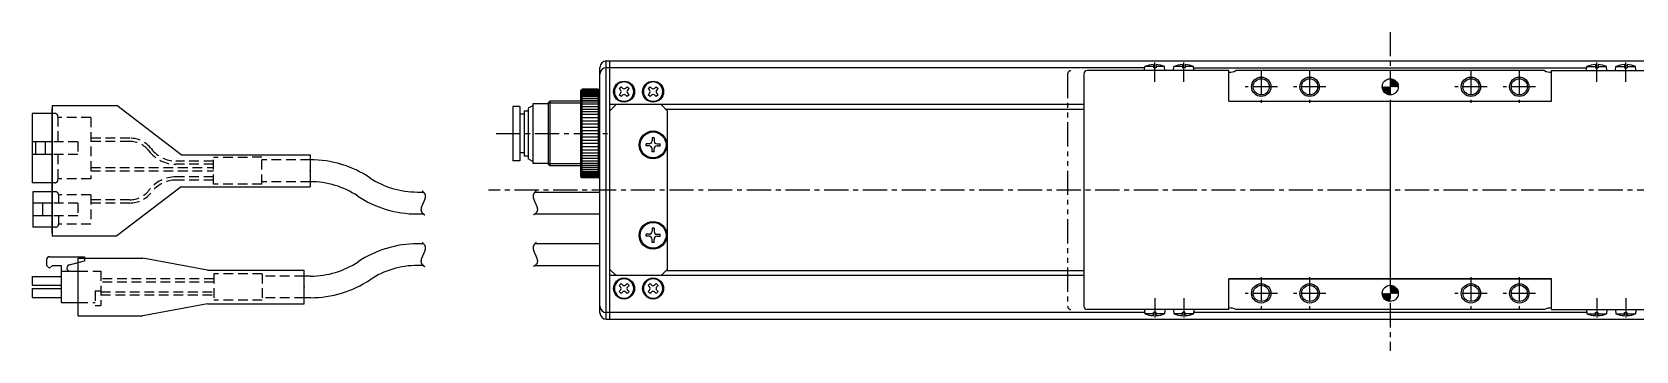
# Model space of a CAD drawing. Extents: x -805 to 372, y -197 to 306.
# Drawn here: x -805 to -307.8, y 207 to 305.8 of the extents above; entities that cross this region are included whole.
import ezdxf

# ---------------------------------------------------------------- set-up
doc = ezdxf.new("R2010")
doc.units = 0
for name, pattern in [('CENTER', [12, 7.5, -1.5, 1.5, -1.5]), ('CONTINOUS', [0]), ('DASHED', [4.5, 3, -1.5]), ('PHANTOM', [15, 7.5, -1.5, 1.5, -1.5, 1.5, -1.5])]:
    doc.linetypes.add(name, pattern=pattern)
doc.layers.get('0').update_dxf_attribs({"linetype": 'CONTINUOUS'})
doc.layers.add('CENTER', color=1, linetype='CENTER')

# ---------------------------------------------------------------- blocks, each defined once
blk = doc.blocks.new('*X7')
at = {"color": 0, "linetype": 'CONTINOUS'}
for p, q in [((-294.17, 308.45), (-294.03, 308.59)), ((-294.17, 308.56), (-294.15, 308.59)), ((-294.15, 308.36), (-293.92, 308.59)), ((-294.13, 308.27), (-293.81, 308.59)), ((-294.11, 308.18), (-293.7, 308.59)), ((-294.07, 308.1), (-293.59, 308.59)), ((-294.04, 308.02), (-293.47, 308.59)), ((-294, 307.95), (-293.36, 308.59)), ((-293.96, 307.88), (-293.25, 308.59)), ((-293.91, 307.82), (-293.14, 308.59)), ((-293.86, 307.76), (-293.03, 308.59)), ((-293.8, 307.7), (-292.92, 308.58)), ((-293.75, 307.65), (-292.92, 308.47)), ((-293.68, 307.59), (-292.92, 308.36)), ((-293.62, 307.55), (-292.92, 308.24)), ((-292.92, 309.81), (-292.9, 309.84)), ((-292.92, 309.7), (-292.79, 309.83)), ((-292.92, 309.59), (-292.69, 309.82)), ((-292.92, 309.47), (-292.6, 309.79)), ((-292.92, 309.36), (-292.52, 309.77)), ((-292.92, 309.25), (-292.44, 309.74)), ((-292.92, 309.14), (-292.36, 309.7)), ((-292.92, 309.03), (-292.29, 309.66)), ((-292.92, 308.91), (-292.22, 309.62)), ((-292.92, 308.8), (-292.15, 309.57)), ((-292.92, 308.69), (-292.09, 309.52)), ((-292.92, 308.59), (-292.04, 309.47)), ((-292.8, 308.59), (-291.98, 309.41)), ((-292.69, 308.59), (-291.93, 309.35)), ((-292.58, 308.59), (-291.88, 309.28)), ((-292.47, 308.59), (-291.84, 309.21)), ((-292.36, 308.59), (-291.8, 309.14)), ((-292.24, 308.59), (-291.77, 309.06)), ((-292.13, 308.59), (-291.74, 308.98)), ((-292.02, 308.59), (-291.71, 308.9)), ((-291.91, 308.59), (-291.69, 308.8)), ((-291.8, 308.59), (-291.68, 308.71)), ((-291.69, 308.59), (-291.67, 308.6)), ((-293.55, 307.51), (-292.92, 308.13)), ((-293.48, 307.47), (-292.92, 308.02)), ((-293.4, 307.43), (-292.92, 307.91)), ((-293.32, 307.4), (-292.92, 307.8)), ((-293.23, 307.38), (-292.92, 307.68)), ((-293.14, 307.36), (-292.92, 307.57)), ((-293.04, 307.34), (-292.92, 307.46)), ((-292.94, 307.34), (-292.92, 307.35))]:
    blk.add_line(p, q, dxfattribs=at)
blk = doc.blocks.new('*X8')
at = {"color": 0, "linetype": 'CONTINOUS'}
for p, q in [((-294.17, 340.54), (-294.12, 340.59)), ((-294.16, 340.43), (-294.01, 340.59)), ((-294.15, 340.34), (-293.9, 340.59)), ((-294.13, 340.25), (-293.79, 340.59)), ((-294.1, 340.16), (-293.67, 340.59)), ((-294.07, 340.08), (-293.56, 340.59)), ((-294.03, 340.01), (-293.45, 340.59)), ((-293.99, 339.94), (-293.34, 340.59)), ((-293.95, 339.87), (-293.23, 340.59)), ((-293.9, 339.8), (-293.12, 340.59)), ((-293.85, 339.74), (-293, 340.59)), ((-293.79, 339.69), (-292.92, 340.55)), ((-292.92, 341.78), (-292.87, 341.84)), ((-292.92, 341.67), (-292.77, 341.83)), ((-292.92, 341.56), (-292.67, 341.81)), ((-292.92, 341.45), (-292.58, 341.79)), ((-292.92, 341.34), (-292.5, 341.76)), ((-292.92, 341.23), (-292.42, 341.73)), ((-292.92, 341.11), (-292.34, 341.69)), ((-292.92, 341), (-292.27, 341.65)), ((-292.92, 340.89), (-292.2, 341.61)), ((-292.92, 340.78), (-292.14, 341.56)), ((-292.92, 340.67), (-292.08, 341.51)), ((-292.89, 340.59), (-292.02, 341.45)), ((-292.78, 340.59), (-291.97, 341.4)), ((-292.67, 340.59), (-291.92, 341.33)), ((-292.56, 340.59), (-291.88, 341.27)), ((-292.44, 340.59), (-291.83, 341.2)), ((-292.33, 340.59), (-291.79, 341.12)), ((-292.22, 340.59), (-291.76, 341.05)), ((-292.11, 340.59), (-291.73, 340.96)), ((-292, 340.59), (-291.71, 340.88)), ((-291.89, 340.59), (-291.69, 340.78)), ((-291.77, 340.59), (-291.68, 340.68)), ((-293.73, 339.63), (-292.92, 340.44)), ((-293.67, 339.58), (-292.92, 340.33)), ((-293.6, 339.54), (-292.92, 340.22)), ((-293.53, 339.5), (-292.92, 340.11)), ((-293.46, 339.46), (-292.92, 340)), ((-293.38, 339.42), (-292.92, 339.88)), ((-293.3, 339.39), (-292.92, 339.77)), ((-293.21, 339.37), (-292.92, 339.66)), ((-293.12, 339.35), (-292.92, 339.55)), ((-293.02, 339.34), (-292.92, 339.44))]:
    blk.add_line(p, q, dxfattribs=at)

msp = doc.modelspace()

# ---------------------------------------------------------------- linework, layer by layer
at = {"color": 7, "linetype": 'CONTINOUS'}
for p, q in [((-628.95, 218.81), (-628.95, 294.81)), ((-626.95, 296.81), (358.05, 296.81)), ((-626.95, 216.81), (-626.95, 296.81)), ((-625.95, 294.73), (-626.95, 294.73)), ((-625.95, 296.81), (-625.95, 216.81)), ((-460.1, 294.73), (-625.95, 294.73)), ((-433.95, 293.81), (-477.95, 293.81)), ((-460.1, 293.81), (-459.99, 295.11)), ((-457.35, 295.11), (-459.99, 295.11)), ((-457.35, 295.7), (-457.35, 294.71)), ((-456.55, 294.71), (-457.35, 294.71)), ((-456.55, 295.7), (-456.55, 294.71)), ((-453.91, 295.11), (-456.55, 295.11)), ((-453.8, 293.81), (-453.91, 295.11)), ((-451.1, 293.81), (-450.99, 295.11)), ((-448.35, 295.11), (-450.99, 295.11)), ((-448.35, 295.7), (-448.35, 294.71)), ((-447.55, 294.71), (-448.35, 294.71)), ((-447.55, 295.7), (-447.55, 294.71)), ((-444.91, 295.11), (-447.55, 295.11)), ((-444.8, 293.81), (-444.91, 295.11)), ((-444.8, 294.73), (-323.1, 294.73)), ((-433.95, 284.31), (-433.95, 293.81)), ((-336.13, 293.81), (-431.77, 293.81)), ((-333.95, 293.81), (-289.95, 293.81)), ((-333.95, 284.31), (-333.95, 293.81)), ((-323.1, 293.81), (-322.99, 295.11)), ((-322.99, 295.11), (-320.35, 295.11)), ((-320.35, 295.7), (-320.35, 294.71)), ((-320.35, 294.71), (-319.55, 294.71)), ((-319.55, 295.7), (-319.55, 294.71)), ((-319.55, 295.11), (-316.91, 295.11)), ((-316.8, 293.81), (-316.91, 295.11)), ((-314.1, 293.81), (-313.99, 295.11)), ((-313.99, 295.11), (-311.35, 295.11)), ((-311.35, 295.7), (-311.35, 294.71)), ((-311.35, 294.71), (-310.55, 294.71)), ((-310.55, 295.7), (-310.55, 294.71)), ((-310.55, 295.11), (-307.91, 295.11)), ((-307.8, 293.81), (-307.91, 295.11)), ((-622.99, 288.24), (-622.39, 288.84)), ((-622.39, 288.84), (-621.97, 288.43)), ((-620.93, 288.43), (-620.51, 288.84)), ((-620.51, 288.84), (-619.91, 288.24)), ((-613.99, 288.24), (-613.39, 288.84)), ((-613.39, 288.84), (-612.97, 288.43)), ((-611.93, 288.43), (-611.51, 288.84)), ((-611.51, 288.84), (-610.91, 288.24)), ((-478.95, 292.81), (-478.95, 220.81)), ((-649.75, 283.56), (-649.75, 265.06)), ((-644.95, 283.56), (-649.75, 283.56)), ((-644.45, 284.31), (-644.95, 283.81)), ((-644.95, 283.81), (-644.95, 264.81)), ((-634.95, 283.71), (-644.95, 283.71)), ((-644.45, 284.31), (-644.45, 264.31)), ((-634.95, 284.31), (-644.45, 284.31)), ((-634.95, 287.56), (-634.45, 288.06)), ((-634.95, 287.56), (-634.95, 261.06)), ((-629.45, 288.06), (-634.45, 288.06)), ((-634.45, 260.56), (-634.45, 288.06)), ((-634.45, 287.81), (-629.45, 287.81)), ((-634.45, 287.51), (-629.45, 287.51)), ((-634.45, 287.11), (-629.45, 287.11)), ((-634.45, 286.71), (-629.45, 286.71)), ((-634.45, 286.31), (-629.45, 286.31)), ((-634.45, 285.91), (-629.45, 285.91)), ((-634.45, 285.31), (-629.45, 285.31)), ((-634.45, 284.71), (-629.45, 284.71)), ((-634.45, 284.11), (-629.45, 284.11)), ((-634.45, 283.51), (-629.45, 283.51)), ((-628.95, 287.56), (-629.45, 288.06)), ((-629.45, 288.06), (-629.45, 260.56)), ((-628.95, 261.06), (-628.95, 287.56)), ((-622.58, 287.83), (-622.99, 288.24)), ((-622.99, 286.37), (-622.58, 286.78)), ((-622.39, 285.77), (-622.99, 286.37)), ((-621.97, 286.18), (-622.39, 285.77)), ((-620.51, 285.77), (-620.93, 286.18)), ((-619.91, 286.37), (-620.51, 285.77)), ((-619.91, 288.24), (-620.32, 287.83)), ((-620.32, 286.78), (-619.91, 286.37)), ((-613.58, 287.83), (-613.99, 288.24)), ((-613.99, 286.37), (-613.58, 286.78)), ((-613.39, 285.77), (-613.99, 286.37)), ((-612.97, 286.18), (-613.39, 285.77)), ((-611.51, 285.77), (-611.93, 286.18)), ((-610.91, 286.37), (-611.51, 285.77)), ((-610.91, 288.24), (-611.32, 287.83)), ((-611.32, 286.78), (-610.91, 286.37)), ((-433.95, 284.31), (-333.95, 284.31)), ((-433.95, 284.31), (-333.95, 284.31)), ((-383.95, 284.31), (-383.95, 229.31)), ((-798.72, 280.55), (-804.92, 280.55)), ((-804.92, 280.55), (-804.92, 259.05)), ((-653.75, 282.71), (-655.95, 282.71)), ((-655.95, 282.71), (-655.95, 265.91)), ((-653.75, 282.71), (-653.75, 265.91)), ((-652.52, 280.31), (-653.75, 280.31)), ((-651.15, 281.31), (-652.46, 281.31)), ((-652.45, 281.31), (-652.45, 267.31)), ((-649.75, 282.95), (-651.15, 282.14)), ((-651.15, 282.13), (-651.15, 266.47)), ((-634.45, 282.71), (-629.45, 282.71)), ((-634.45, 281.91), (-629.45, 281.91)), ((-634.45, 281.11), (-629.45, 281.11)), ((-634.45, 280.31), (-629.45, 280.31)), ((-634.45, 279.31), (-629.45, 279.31)), ((-625.95, 281.31), (-623.95, 283.31)), ((-478.95, 283.31), (-625.95, 283.31)), ((-609.95, 283.31), (-623.95, 283.31)), ((-607.95, 281.31), (-609.95, 283.31)), ((-478.95, 281.81), (-608.45, 281.81)), ((-607.95, 232.31), (-607.95, 281.31)), ((-634.45, 278.31), (-629.45, 278.31)), ((-634.45, 277.31), (-629.45, 277.31)), ((-634.45, 276.31), (-629.45, 276.31)), ((-634.45, 275.31), (-629.45, 275.31)), ((-634.45, 274.31), (-629.45, 274.31)), ((-798.72, 271.8), (-804.92, 271.8)), ((-803.92, 271.8), (-803.92, 267.8)), ((-800.92, 271.8), (-800.92, 267.8)), ((-634.45, 273.31), (-629.45, 273.31)), ((-634.45, 272.31), (-629.45, 272.31)), ((-634.45, 271.31), (-629.45, 271.31)), ((-634.45, 270.31), (-629.45, 270.31)), ((-634.45, 269.31), (-629.45, 269.31)), ((-613.7, 271.12), (-614.65, 271.12)), ((-614.65, 270.49), (-614.65, 271.12)), ((-613.7, 270.49), (-614.65, 270.49)), ((-612.76, 273.01), (-612.76, 272.06)), ((-612.14, 273.01), (-612.76, 273.01)), ((-612.76, 268.61), (-612.76, 269.55)), ((-612.14, 268.61), (-612.76, 268.61)), ((-612.14, 273.01), (-612.14, 272.06)), ((-612.14, 268.61), (-612.14, 269.55)), ((-611.2, 271.12), (-610.25, 271.12)), ((-611.2, 270.49), (-610.25, 270.49)), ((-610.25, 270.49), (-610.25, 271.12)), ((-798.72, 267.8), (-804.92, 267.8)), ((-653.75, 265.91), (-655.95, 265.91)), ((-652.52, 268.31), (-653.75, 268.31)), ((-651.15, 267.31), (-652.46, 267.31)), ((-649.75, 265.66), (-651.15, 266.47)), ((-644.95, 265.06), (-649.75, 265.06)), ((-634.95, 264.91), (-644.95, 264.91)), ((-644.45, 264.31), (-644.95, 264.81)), ((-634.95, 264.31), (-644.45, 264.31)), ((-634.45, 268.31), (-629.45, 268.31)), ((-634.45, 267.51), (-629.45, 267.51)), ((-634.45, 266.71), (-629.45, 266.71)), ((-634.45, 265.91), (-629.45, 265.91)), ((-634.45, 265.11), (-629.45, 265.11)), ((-634.45, 264.51), (-629.45, 264.51)), ((-634.45, 263.91), (-629.45, 263.91)), ((-798.72, 259.05), (-804.92, 259.05)), ((-634.95, 261.06), (-634.45, 260.56)), ((-634.45, 263.31), (-629.45, 263.31)), ((-634.45, 262.71), (-629.45, 262.71)), ((-634.45, 262.31), (-629.45, 262.31)), ((-634.45, 261.91), (-629.45, 261.91)), ((-634.45, 261.51), (-629.45, 261.51)), ((-634.45, 261.11), (-629.45, 261.11)), ((-634.45, 260.81), (-629.45, 260.81)), ((-629.45, 260.56), (-634.45, 260.56)), ((-629.45, 260.56), (-628.95, 261.06)), ((-804.72, 256.3), (-804.72, 245.3)), ((-798.72, 256.3), (-804.72, 256.3)), ((-685.56, 256.21), (-683.65, 256.21)), ((-649.07, 256.21), (-628.95, 256.21)), ((-798.72, 252.8), (-804.72, 252.8)), ((-798.72, 248.8), (-804.72, 248.8)), ((-801.72, 252.8), (-801.72, 248.8)), ((-685.68, 249.41), (-683.63, 249.41)), ((-649.09, 249.41), (-628.95, 249.41)), ((-798.72, 245.3), (-804.72, 245.3)), ((-612.76, 245.01), (-612.76, 244.06)), ((-612.14, 245.01), (-612.76, 245.01)), ((-612.14, 245.01), (-612.14, 244.06)), ((-683.61, 240.16), (-685.46, 240.16)), ((-649.07, 240.21), (-628.95, 240.21)), ((-613.7, 243.12), (-614.65, 243.12)), ((-614.65, 242.49), (-614.65, 243.12)), ((-613.7, 242.49), (-614.65, 242.49)), ((-612.76, 240.61), (-612.76, 241.55)), ((-612.14, 240.61), (-612.76, 240.61)), ((-612.14, 240.61), (-612.14, 241.55)), ((-611.2, 243.12), (-610.25, 243.12)), ((-611.2, 242.49), (-610.25, 242.49)), ((-610.25, 242.49), (-610.25, 243.12)), ((-800.45, 235.27), (-800.45, 233.47)), ((-799.55, 236.17), (-788.75, 236.17)), ((-793.39, 233.66), (-790.62, 234.37)), ((-788.75, 236.17), (-788.75, 235.76)), ((-804.95, 230.05), (-804.95, 227.35)), ((-804.95, 230.05), (-795.95, 230.05)), ((-799.55, 232.57), (-800.45, 233.47)), ((-799.55, 232.57), (-798.65, 233.47)), ((-798.65, 233.47), (-795.95, 233.47)), ((-795.95, 233.47), (-795.95, 221.95)), ((-795.95, 231.67), (-790.62, 231.67)), ((-718.62, 230.16), (-720.62, 230.16)), ((-683.69, 233.46), (-685.46, 233.46)), ((-649.09, 233.41), (-628.95, 233.41)), ((-623.95, 230.31), (-625.95, 232.31)), ((-478.95, 230.31), (-625.95, 230.31)), ((-609.95, 230.31), (-623.95, 230.31)), ((-609.95, 230.31), (-607.95, 232.31)), ((-478.95, 231.81), (-608.45, 231.81)), ((-433.95, 219.81), (-433.95, 229.31)), ((-433.95, 229.31), (-333.95, 229.31)), ((-333.95, 229.31), (-433.95, 229.31)), ((-333.95, 219.81), (-333.95, 229.31)), ((-804.95, 227.35), (-795.95, 227.35)), ((-804.95, 226.27), (-795.95, 226.27)), ((-804.95, 226.27), (-804.95, 223.57)), ((-622.39, 227.84), (-622.99, 227.24)), ((-622.99, 227.24), (-622.58, 226.83)), ((-622.58, 225.78), (-622.99, 225.37)), ((-622.99, 225.37), (-622.39, 224.77)), ((-621.97, 227.43), (-622.39, 227.84)), ((-622.39, 224.77), (-621.97, 225.18)), ((-620.51, 227.84), (-620.93, 227.43)), ((-620.93, 225.18), (-620.51, 224.77)), ((-619.91, 227.24), (-620.51, 227.84)), ((-620.51, 224.77), (-619.91, 225.37)), ((-620.32, 226.83), (-619.91, 227.24)), ((-619.91, 225.37), (-620.32, 225.78)), ((-613.39, 227.84), (-613.99, 227.24)), ((-613.99, 227.24), (-613.58, 226.83)), ((-613.58, 225.78), (-613.99, 225.37)), ((-613.99, 225.37), (-613.39, 224.77)), ((-612.97, 227.43), (-613.39, 227.84)), ((-613.39, 224.77), (-612.97, 225.18)), ((-611.51, 227.84), (-611.93, 227.43)), ((-611.93, 225.18), (-611.51, 224.77)), ((-610.91, 227.24), (-611.51, 227.84)), ((-611.51, 224.77), (-610.91, 225.37)), ((-611.32, 226.83), (-610.91, 227.24)), ((-610.91, 225.37), (-611.32, 225.78)), ((-804.95, 223.57), (-795.95, 223.57)), ((-795.95, 221.95), (-790.62, 221.95)), ((-718.62, 223.46), (-720.62, 223.46)), ((-625.95, 218.88), (-626.95, 218.88)), ((-460.1, 218.88), (-625.95, 218.88)), ((-433.95, 219.81), (-477.95, 219.81)), ((-460.1, 219.81), (-459.99, 218.51)), ((-456.55, 218.91), (-457.35, 218.91)), ((-457.35, 217.92), (-457.35, 218.91)), ((-456.55, 217.92), (-456.55, 218.91)), ((-453.8, 219.81), (-453.91, 218.51)), ((-451.1, 219.81), (-450.99, 218.51)), ((-448.35, 217.92), (-448.35, 218.91)), ((-447.55, 218.91), (-448.35, 218.91)), ((-447.55, 217.92), (-447.55, 218.91)), ((-444.8, 219.81), (-444.91, 218.51)), ((-323.1, 218.88), (-444.8, 218.88)), ((-336.13, 219.81), (-431.77, 219.81)), ((-333.95, 219.81), (-289.95, 219.81)), ((-323.1, 219.81), (-322.99, 218.51)), ((-320.35, 217.92), (-320.35, 218.91)), ((-320.35, 218.91), (-319.55, 218.91)), ((-319.55, 217.92), (-319.55, 218.91)), ((-316.8, 219.81), (-316.91, 218.51)), ((-314.1, 219.81), (-313.99, 218.51)), ((-311.35, 218.91), (-310.55, 218.91)), ((-311.35, 217.92), (-311.35, 218.91)), ((-310.55, 217.92), (-310.55, 218.91)), ((-307.8, 219.81), (-307.91, 218.51)), ((-626.95, 216.81), (358.05, 216.81)), ((-457.35, 218.51), (-459.99, 218.51)), ((-453.91, 218.51), (-456.55, 218.51)), ((-448.35, 218.51), (-450.99, 218.51)), ((-444.91, 218.51), (-447.55, 218.51)), ((-322.99, 218.51), (-320.35, 218.51)), ((-319.55, 218.51), (-316.91, 218.51)), ((-313.99, 218.51), (-311.35, 218.51)), ((-310.55, 218.51), (-307.91, 218.51))]:
    msp.add_line(p, q, dxfattribs=at)
at = {"color": 3, "linetype": 'PHANTOM'}
msp.add_line((-483.95, 292.81), (-483.95, 220.81), dxfattribs=at)
at = {"color": 0, "linetype": 'CONTINUOUS'}
for p, q in [((-798.72, 283), (-778.72, 283)), ((-798.72, 283), (-798.72, 242.6)), ((-798.72, 243.6), (-798.72, 282)), ((-758.72, 267.75), (-778.72, 283)), ((-758.72, 267.75), (-718.72, 267.76)), ((-718.72, 267.76), (-718.72, 257.86)), ((-758.72, 257.85), (-778.72, 242.6)), ((-758.72, 257.85), (-718.72, 257.86)), ((-798.72, 242.6), (-778.72, 242.6)), ((-790.62, 235.76), (-785.5, 235.76)), ((-790.62, 217.86), (-790.62, 235.76)), ((-785.5, 235.76), (-770.62, 235.76)), ((-750.62, 232.01), (-770.62, 235.76)), ((-750.62, 232.01), (-720.62, 232.01)), ((-720.62, 221.61), (-720.62, 232.01)), ((-750.62, 221.61), (-770.62, 217.86)), ((-750.62, 221.61), (-720.62, 221.61)), ((-790.62, 217.86), (-770.62, 217.86))]:
    msp.add_line(p, q, dxfattribs=at)
at = {"color": 3, "linetype": 'DASHED'}
for p, q in [((-797.92, 280.55), (-798.72, 280.55)), ((-796.92, 279.55), (-796.92, 271.8)), ((-786.72, 279.3), (-796.92, 279.3)), ((-786.72, 279.3), (-786.72, 260.3)), ((-790.72, 271.8), (-798.72, 271.8)), ((-790.72, 271.8), (-790.72, 267.8)), ((-774.69, 272.9), (-786.72, 272.9)), ((-774.69, 271.9), (-786.72, 271.9)), ((-790.72, 267.8), (-798.72, 267.8)), ((-796.92, 267.8), (-796.92, 260.05)), ((-786.72, 263.8), (-748.72, 263.8)), ((-748.72, 265.8), (-760.37, 265.8)), ((-748.72, 264.8), (-760.37, 264.8)), ((-733.72, 266.96), (-748.72, 266.95)), ((-748.72, 258.65), (-748.72, 266.95)), ((-733.72, 258.66), (-733.72, 266.96)), ((-718.72, 266.21), (-733.72, 266.21)), ((-797.92, 259.05), (-798.72, 259.05)), ((-786.72, 260.3), (-796.92, 260.3)), ((-786.72, 262.8), (-748.72, 262.8)), ((-748.72, 260.9), (-760.37, 260.9)), ((-748.72, 259.9), (-760.37, 259.9)), ((-733.72, 258.66), (-748.72, 258.65)), ((-718.72, 259.41), (-733.72, 259.41)), ((-797.72, 256.3), (-798.72, 256.3)), ((-796.72, 255.3), (-796.72, 252.8)), ((-786.72, 255.3), (-796.45, 255.3)), ((-786.72, 255.3), (-786.72, 246.3)), ((-774.69, 253.8), (-786.72, 253.8)), ((-790.72, 252.8), (-798.72, 252.8)), ((-790.72, 248.8), (-798.72, 248.8)), ((-796.72, 248.8), (-796.72, 246.3)), ((-790.72, 252.8), (-790.72, 248.8)), ((-774.69, 252.8), (-786.72, 252.8)), ((-797.72, 245.3), (-798.72, 245.3)), ((-786.72, 246.3), (-796.72, 246.3)), ((-790.62, 234.37), (-788.75, 234.85)), ((-788.75, 235.76), (-788.75, 234.85)), ((-790.62, 231.67), (-783.62, 231.67)), ((-783.62, 231.67), (-783.62, 221.05)), ((-748.62, 229.31), (-783.62, 229.31)), ((-748.62, 230.91), (-748.62, 222.71)), ((-733.62, 230.91), (-748.62, 230.91)), ((-733.62, 230.91), (-733.62, 222.71)), ((-720.62, 230.16), (-733.62, 230.16)), ((-785.42, 225.55), (-783.62, 225.55)), ((-785.42, 225.55), (-785.42, 221.05)), ((-748.62, 228.31), (-783.62, 228.31)), ((-783.62, 225.31), (-748.62, 225.31)), ((-783.62, 224.31), (-748.62, 224.31)), ((-790.62, 221.95), (-785.42, 221.95)), ((-785.42, 221.05), (-783.62, 221.05)), ((-733.62, 222.71), (-748.62, 222.71)), ((-720.62, 223.46), (-733.62, 223.46))]:
    msp.add_line(p, q, dxfattribs=at)
at = {"color": 7}
for points in [[(-684.07, 256.62, 0), (-684.04, 256.59, 0), (-684.01, 256.56, 0), (-683.98, 256.53, 0), (-683.94, 256.5, 0), (-683.91, 256.47, 0), (-683.88, 256.44, 0), (-683.85, 256.41, 0), (-683.82, 256.37, 0), (-683.78, 256.34, 0), (-683.75, 256.31, 0), (-683.72, 256.28, 0), (-683.69, 256.25, 0), (-683.66, 256.21, 0), (-683.63, 256.18, 0), (-683.6, 256.15, 0), (-683.57, 256.11, 0), (-683.54, 256.08, 0), (-683.51, 256.04, 0), (-683.48, 256.01, 0), (-683.45, 255.97, 0), (-683.43, 255.94, 0), (-683.4, 255.9, 0), (-683.38, 255.87, 0), (-683.35, 255.83, 0), (-683.33, 255.8, 0), (-683.3, 255.76, 0), (-683.28, 255.72, 0), (-683.26, 255.69, 0), (-683.24, 255.65, 0), (-683.22, 255.61, 0), (-683.21, 255.57, 0), (-683.19, 255.53, 0), (-683.17, 255.5, 0), (-683.16, 255.46, 0), (-683.15, 255.42, 0), (-683.13, 255.38, 0), (-683.12, 255.34, 0), (-683.11, 255.3, 0), (-683.1, 255.26, 0), (-683.1, 255.22, 0), (-683.09, 255.18, 0), (-683.08, 255.14, 0), (-683.08, 255.1, 0), (-683.08, 255.06, 0), (-683.07, 255.02, 0), (-683.07, 254.98, 0), (-683.07, 254.93, 0), (-683.07, 254.89, 0), (-683.07, 254.85, 0), (-683.07, 254.81, 0), (-683.08, 254.77, 0), (-683.08, 254.72, 0), (-683.09, 254.68, 0), (-683.09, 254.64, 0), (-683.1, 254.59, 0), (-683.1, 254.55, 0), (-683.11, 254.51, 0), (-683.12, 254.46, 0), (-683.13, 254.42, 0), (-683.14, 254.38, 0), (-683.15, 254.33, 0), (-683.16, 254.29, 0), (-683.17, 254.24, 0), (-683.18, 254.2, 0), (-683.2, 254.15, 0), (-683.21, 254.11, 0), (-683.22, 254.06, 0), (-683.24, 254.02, 0), (-683.25, 253.97, 0), (-683.27, 253.93, 0), (-683.28, 253.88, 0), (-683.3, 253.84, 0), (-683.32, 253.79, 0), (-683.33, 253.75, 0), (-683.35, 253.7, 0), (-683.37, 253.66, 0), (-683.39, 253.61, 0), (-683.4, 253.57, 0), (-683.42, 253.52, 0), (-683.44, 253.47, 0), (-683.46, 253.43, 0), (-683.48, 253.38, 0), (-683.5, 253.34, 0), (-683.52, 253.29, 0), (-683.54, 253.24, 0), (-683.56, 253.2, 0), (-683.58, 253.15, 0), (-683.6, 253.11, 0), (-683.63, 253.06, 0), (-683.65, 253.01, 0), (-683.67, 252.97, 0), (-683.69, 252.92, 0), (-683.71, 252.88, 0), (-683.73, 252.83, 0), (-683.75, 252.78, 0), (-683.77, 252.74, 0), (-683.79, 252.69, 0), (-683.82, 252.65, 0), (-683.84, 252.6, 0), (-683.86, 252.55, 0), (-683.88, 252.51, 0), (-683.9, 252.46, 0), (-683.92, 252.42, 0), (-683.94, 252.37, 0), (-683.96, 252.32, 0), (-683.98, 252.28, 0), (-684, 252.23, 0), (-684.02, 252.19, 0), (-684.04, 252.14, 0), (-684.06, 252.1, 0), (-684.08, 252.05, 0), (-684.1, 252.01, 0), (-684.11, 251.96, 0), (-684.13, 251.92, 0), (-684.15, 251.87, 0), (-684.17, 251.83, 0), (-684.18, 251.78, 0), (-684.2, 251.74, 0), (-684.21, 251.69, 0), (-684.23, 251.65, 0), (-684.24, 251.61, 0), (-684.26, 251.56, 0), (-684.27, 251.52, 0), (-684.28, 251.47, 0), (-684.3, 251.43, 0), (-684.31, 251.39, 0), (-684.32, 251.34, 0), (-684.33, 251.3, 0), (-684.34, 251.26, 0), (-684.35, 251.22, 0), (-684.36, 251.17, 0), (-684.37, 251.13, 0), (-684.37, 251.09, 0), (-684.38, 251.05, 0), (-684.39, 251.01, 0), (-684.39, 250.96, 0), (-684.39, 250.92, 0), (-684.4, 250.88, 0), (-684.4, 250.84, 0), (-684.4, 250.8, 0), (-684.4, 250.76, 0), (-684.4, 250.72, 0), (-684.4, 250.68, 0), (-684.4, 250.64, 0), (-684.4, 250.6, 0), (-684.39, 250.56, 0), (-684.39, 250.52, 0), (-684.38, 250.48, 0), (-684.37, 250.45, 0), (-684.37, 250.41, 0), (-684.36, 250.37, 0), (-684.35, 250.33, 0), (-684.34, 250.29, 0), (-684.32, 250.26, 0), (-684.31, 250.22, 0), (-684.29, 250.18, 0), (-684.28, 250.15, 0), (-684.26, 250.11, 0), (-684.24, 250.08, 0), (-684.22, 250.04, 0), (-684.2, 250.01, 0), (-684.18, 249.97, 0), (-684.16, 249.94, 0), (-684.13, 249.9, 0), (-684.11, 249.87, 0), (-684.08, 249.84, 0), (-684.05, 249.8, 0), (-684.03, 249.77, 0), (-684, 249.74, 0), (-683.97, 249.71, 0), (-683.94, 249.68, 0), (-683.9, 249.65, 0), (-683.87, 249.61, 0), (-683.84, 249.58, 0), (-683.81, 249.55, 0), (-683.77, 249.52, 0), (-683.74, 249.49, 0), (-683.7, 249.46, 0), (-683.67, 249.43, 0), (-683.63, 249.41, 0), (-683.6, 249.38, 0), (-683.56, 249.35, 0), (-683.52, 249.32, 0), (-683.49, 249.29, 0), (-683.45, 249.27, 0), (-683.42, 249.24, 0), (-683.38, 249.21, 0), (-683.34, 249.19, 0), (-683.31, 249.16, 0), (-683.27, 249.14, 0), (-683.23, 249.11, 0)], [(-648.65, 256.62, 0), (-648.68, 256.59, 0), (-648.71, 256.56, 0), (-648.75, 256.53, 0), (-648.78, 256.5, 0), (-648.81, 256.47, 0), (-648.84, 256.44, 0), (-648.88, 256.41, 0), (-648.91, 256.37, 0), (-648.94, 256.34, 0), (-648.97, 256.31, 0), (-649, 256.28, 0), (-649.04, 256.25, 0), (-649.07, 256.21, 0), (-649.1, 256.18, 0), (-649.13, 256.15, 0), (-649.16, 256.11, 0), (-649.19, 256.08, 0), (-649.22, 256.04, 0), (-649.24, 256.01, 0), (-649.27, 255.97, 0), (-649.3, 255.94, 0), (-649.32, 255.9, 0), (-649.35, 255.87, 0), (-649.37, 255.83, 0), (-649.4, 255.8, 0), (-649.42, 255.76, 0), (-649.44, 255.72, 0), (-649.46, 255.69, 0), (-649.48, 255.65, 0), (-649.5, 255.61, 0), (-649.52, 255.57, 0), (-649.54, 255.53, 0), (-649.55, 255.5, 0), (-649.57, 255.46, 0), (-649.58, 255.42, 0), (-649.59, 255.38, 0), (-649.6, 255.34, 0), (-649.61, 255.3, 0), (-649.62, 255.26, 0), (-649.63, 255.22, 0), (-649.63, 255.18, 0), (-649.64, 255.14, 0), (-649.64, 255.1, 0), (-649.65, 255.06, 0), (-649.65, 255.02, 0), (-649.65, 254.98, 0), (-649.65, 254.93, 0), (-649.65, 254.89, 0), (-649.65, 254.85, 0), (-649.65, 254.81, 0), (-649.65, 254.77, 0), (-649.64, 254.72, 0), (-649.64, 254.68, 0), (-649.63, 254.64, 0), (-649.63, 254.59, 0), (-649.62, 254.55, 0), (-649.61, 254.51, 0), (-649.61, 254.46, 0), (-649.6, 254.42, 0), (-649.59, 254.38, 0), (-649.58, 254.33, 0), (-649.57, 254.29, 0), (-649.55, 254.24, 0), (-649.54, 254.2, 0), (-649.53, 254.15, 0), (-649.52, 254.11, 0), (-649.5, 254.06, 0), (-649.49, 254.02, 0), (-649.47, 253.97, 0), (-649.46, 253.93, 0), (-649.44, 253.88, 0), (-649.43, 253.84, 0), (-649.41, 253.79, 0), (-649.39, 253.75, 0), (-649.37, 253.7, 0), (-649.36, 253.66, 0), (-649.34, 253.61, 0), (-649.32, 253.57, 0), (-649.3, 253.52, 0), (-649.28, 253.47, 0), (-649.26, 253.43, 0), (-649.24, 253.38, 0), (-649.22, 253.34, 0), (-649.2, 253.29, 0), (-649.18, 253.24, 0), (-649.16, 253.2, 0), (-649.14, 253.15, 0), (-649.12, 253.11, 0), (-649.1, 253.06, 0), (-649.08, 253.01, 0), (-649.06, 252.97, 0), (-649.04, 252.92, 0), (-649.01, 252.88, 0), (-648.99, 252.83, 0), (-648.97, 252.78, 0), (-648.95, 252.74, 0), (-648.93, 252.69, 0), (-648.91, 252.65, 0), (-648.89, 252.6, 0), (-648.87, 252.55, 0), (-648.85, 252.51, 0), (-648.83, 252.46, 0), (-648.8, 252.42, 0), (-648.78, 252.37, 0), (-648.76, 252.32, 0), (-648.74, 252.28, 0), (-648.72, 252.23, 0), (-648.7, 252.19, 0), (-648.68, 252.14, 0), (-648.67, 252.1, 0), (-648.65, 252.05, 0), (-648.63, 252.01, 0), (-648.61, 251.96, 0), (-648.59, 251.92, 0), (-648.58, 251.87, 0), (-648.56, 251.83, 0), (-648.54, 251.78, 0), (-648.53, 251.74, 0), (-648.51, 251.69, 0), (-648.5, 251.65, 0), (-648.48, 251.61, 0), (-648.47, 251.56, 0), (-648.45, 251.52, 0), (-648.44, 251.47, 0), (-648.43, 251.43, 0), (-648.42, 251.39, 0), (-648.4, 251.34, 0), (-648.39, 251.3, 0), (-648.38, 251.26, 0), (-648.37, 251.22, 0), (-648.37, 251.17, 0), (-648.36, 251.13, 0), (-648.35, 251.09, 0), (-648.34, 251.05, 0), (-648.34, 251.01, 0), (-648.33, 250.96, 0), (-648.33, 250.92, 0), (-648.33, 250.88, 0), (-648.32, 250.84, 0), (-648.32, 250.8, 0), (-648.32, 250.76, 0), (-648.32, 250.72, 0), (-648.32, 250.68, 0), (-648.33, 250.64, 0), (-648.33, 250.6, 0), (-648.33, 250.56, 0), (-648.34, 250.52, 0), (-648.34, 250.48, 0), (-648.35, 250.45, 0), (-648.36, 250.41, 0), (-648.37, 250.37, 0), (-648.38, 250.33, 0), (-648.39, 250.29, 0), (-648.4, 250.26, 0), (-648.42, 250.22, 0), (-648.43, 250.18, 0), (-648.45, 250.15, 0), (-648.46, 250.11, 0), (-648.48, 250.08, 0), (-648.5, 250.04, 0), (-648.52, 250.01, 0), (-648.54, 249.97, 0), (-648.57, 249.94, 0), (-648.59, 249.9, 0), (-648.62, 249.87, 0), (-648.64, 249.84, 0), (-648.67, 249.8, 0), (-648.7, 249.77, 0), (-648.73, 249.74, 0), (-648.76, 249.71, 0), (-648.79, 249.68, 0), (-648.82, 249.65, 0), (-648.85, 249.61, 0), (-648.89, 249.58, 0), (-648.92, 249.55, 0), (-648.95, 249.52, 0), (-648.99, 249.49, 0), (-649.02, 249.46, 0), (-649.06, 249.43, 0), (-649.09, 249.41, 0), (-649.13, 249.38, 0), (-649.16, 249.35, 0), (-649.2, 249.32, 0), (-649.24, 249.29, 0), (-649.27, 249.27, 0), (-649.31, 249.24, 0), (-649.35, 249.21, 0), (-649.38, 249.19, 0), (-649.42, 249.16, 0), (-649.45, 249.14, 0), (-649.49, 249.11, 0)], [(-684.07, 240.62, 0), (-684.04, 240.59, 0), (-684.01, 240.56, 0), (-683.98, 240.53, 0), (-683.94, 240.5, 0), (-683.91, 240.47, 0), (-683.88, 240.44, 0), (-683.85, 240.41, 0), (-683.82, 240.37, 0), (-683.78, 240.34, 0), (-683.75, 240.31, 0), (-683.72, 240.28, 0), (-683.69, 240.25, 0), (-683.66, 240.21, 0), (-683.63, 240.18, 0), (-683.6, 240.15, 0), (-683.57, 240.11, 0), (-683.54, 240.08, 0), (-683.51, 240.04, 0), (-683.48, 240.01, 0), (-683.45, 239.97, 0), (-683.43, 239.94, 0), (-683.4, 239.9, 0), (-683.38, 239.87, 0), (-683.35, 239.83, 0), (-683.33, 239.8, 0), (-683.3, 239.76, 0), (-683.28, 239.72, 0), (-683.26, 239.69, 0), (-683.24, 239.65, 0), (-683.22, 239.61, 0), (-683.21, 239.57, 0), (-683.19, 239.53, 0), (-683.17, 239.5, 0), (-683.16, 239.46, 0), (-683.15, 239.42, 0), (-683.13, 239.38, 0), (-683.12, 239.34, 0), (-683.11, 239.3, 0), (-683.1, 239.26, 0), (-683.1, 239.22, 0), (-683.09, 239.18, 0), (-683.08, 239.14, 0), (-683.08, 239.1, 0), (-683.08, 239.06, 0), (-683.07, 239.02, 0), (-683.07, 238.98, 0), (-683.07, 238.93, 0), (-683.07, 238.89, 0), (-683.07, 238.85, 0), (-683.07, 238.81, 0), (-683.08, 238.77, 0), (-683.08, 238.72, 0), (-683.09, 238.68, 0), (-683.09, 238.64, 0), (-683.1, 238.59, 0), (-683.1, 238.55, 0), (-683.11, 238.51, 0), (-683.12, 238.46, 0), (-683.13, 238.42, 0), (-683.14, 238.38, 0), (-683.15, 238.33, 0), (-683.16, 238.29, 0), (-683.17, 238.24, 0), (-683.18, 238.2, 0), (-683.2, 238.15, 0), (-683.21, 238.11, 0), (-683.22, 238.06, 0), (-683.24, 238.02, 0), (-683.25, 237.97, 0), (-683.27, 237.93, 0), (-683.28, 237.88, 0), (-683.3, 237.84, 0), (-683.32, 237.79, 0), (-683.33, 237.75, 0), (-683.35, 237.7, 0), (-683.37, 237.66, 0), (-683.39, 237.61, 0), (-683.4, 237.57, 0), (-683.42, 237.52, 0), (-683.44, 237.47, 0), (-683.46, 237.43, 0), (-683.48, 237.38, 0), (-683.5, 237.34, 0), (-683.52, 237.29, 0), (-683.54, 237.24, 0), (-683.56, 237.2, 0), (-683.58, 237.15, 0), (-683.6, 237.11, 0), (-683.63, 237.06, 0), (-683.65, 237.01, 0), (-683.67, 236.97, 0), (-683.69, 236.92, 0), (-683.71, 236.88, 0), (-683.73, 236.83, 0), (-683.75, 236.78, 0), (-683.77, 236.74, 0), (-683.79, 236.69, 0), (-683.82, 236.65, 0), (-683.84, 236.6, 0), (-683.86, 236.55, 0), (-683.88, 236.51, 0), (-683.9, 236.46, 0), (-683.92, 236.42, 0), (-683.94, 236.37, 0), (-683.96, 236.32, 0), (-683.98, 236.28, 0), (-684, 236.23, 0), (-684.02, 236.19, 0), (-684.04, 236.14, 0), (-684.06, 236.1, 0), (-684.08, 236.05, 0), (-684.1, 236.01, 0), (-684.11, 235.96, 0), (-684.13, 235.92, 0), (-684.15, 235.87, 0), (-684.17, 235.83, 0), (-684.18, 235.78, 0), (-684.2, 235.74, 0), (-684.21, 235.69, 0), (-684.23, 235.65, 0), (-684.24, 235.61, 0), (-684.26, 235.56, 0), (-684.27, 235.52, 0), (-684.28, 235.47, 0), (-684.3, 235.43, 0), (-684.31, 235.39, 0), (-684.32, 235.34, 0), (-684.33, 235.3, 0), (-684.34, 235.26, 0), (-684.35, 235.22, 0), (-684.36, 235.17, 0), (-684.37, 235.13, 0), (-684.37, 235.09, 0), (-684.38, 235.05, 0), (-684.39, 235.01, 0), (-684.39, 234.96, 0), (-684.39, 234.92, 0), (-684.4, 234.88, 0), (-684.4, 234.84, 0), (-684.4, 234.8, 0), (-684.4, 234.76, 0), (-684.4, 234.72, 0), (-684.4, 234.68, 0), (-684.4, 234.64, 0), (-684.4, 234.6, 0), (-684.39, 234.56, 0), (-684.39, 234.52, 0), (-684.38, 234.48, 0), (-684.37, 234.45, 0), (-684.37, 234.41, 0), (-684.36, 234.37, 0), (-684.35, 234.33, 0), (-684.34, 234.29, 0), (-684.32, 234.26, 0), (-684.31, 234.22, 0), (-684.29, 234.18, 0), (-684.28, 234.15, 0), (-684.26, 234.11, 0), (-684.24, 234.08, 0), (-684.22, 234.04, 0), (-684.2, 234.01, 0), (-684.18, 233.97, 0), (-684.16, 233.94, 0), (-684.13, 233.9, 0), (-684.11, 233.87, 0), (-684.08, 233.84, 0), (-684.05, 233.8, 0), (-684.03, 233.77, 0), (-684, 233.74, 0), (-683.97, 233.71, 0), (-683.94, 233.68, 0), (-683.9, 233.65, 0), (-683.87, 233.61, 0), (-683.84, 233.58, 0), (-683.81, 233.55, 0), (-683.77, 233.52, 0), (-683.74, 233.49, 0), (-683.7, 233.46, 0), (-683.67, 233.43, 0), (-683.63, 233.41, 0), (-683.6, 233.38, 0), (-683.56, 233.35, 0), (-683.52, 233.32, 0), (-683.49, 233.29, 0), (-683.45, 233.27, 0), (-683.42, 233.24, 0), (-683.38, 233.21, 0), (-683.34, 233.19, 0), (-683.31, 233.16, 0), (-683.27, 233.14, 0), (-683.23, 233.11, 0)], [(-648.65, 240.62, 0), (-648.68, 240.59, 0), (-648.71, 240.56, 0), (-648.75, 240.53, 0), (-648.78, 240.5, 0), (-648.81, 240.47, 0), (-648.84, 240.44, 0), (-648.88, 240.41, 0), (-648.91, 240.37, 0), (-648.94, 240.34, 0), (-648.97, 240.31, 0), (-649, 240.28, 0), (-649.04, 240.25, 0), (-649.07, 240.21, 0), (-649.1, 240.18, 0), (-649.13, 240.15, 0), (-649.16, 240.11, 0), (-649.19, 240.08, 0), (-649.22, 240.04, 0), (-649.24, 240.01, 0), (-649.27, 239.97, 0), (-649.3, 239.94, 0), (-649.32, 239.9, 0), (-649.35, 239.87, 0), (-649.37, 239.83, 0), (-649.4, 239.8, 0), (-649.42, 239.76, 0), (-649.44, 239.72, 0), (-649.46, 239.69, 0), (-649.48, 239.65, 0), (-649.5, 239.61, 0), (-649.52, 239.57, 0), (-649.54, 239.53, 0), (-649.55, 239.5, 0), (-649.57, 239.46, 0), (-649.58, 239.42, 0), (-649.59, 239.38, 0), (-649.6, 239.34, 0), (-649.61, 239.3, 0), (-649.62, 239.26, 0), (-649.63, 239.22, 0), (-649.63, 239.18, 0), (-649.64, 239.14, 0), (-649.64, 239.1, 0), (-649.65, 239.06, 0), (-649.65, 239.02, 0), (-649.65, 238.98, 0), (-649.65, 238.93, 0), (-649.65, 238.89, 0), (-649.65, 238.85, 0), (-649.65, 238.81, 0), (-649.65, 238.77, 0), (-649.64, 238.72, 0), (-649.64, 238.68, 0), (-649.63, 238.64, 0), (-649.63, 238.59, 0), (-649.62, 238.55, 0), (-649.61, 238.51, 0), (-649.61, 238.46, 0), (-649.6, 238.42, 0), (-649.59, 238.38, 0), (-649.58, 238.33, 0), (-649.57, 238.29, 0), (-649.55, 238.24, 0), (-649.54, 238.2, 0), (-649.53, 238.15, 0), (-649.52, 238.11, 0), (-649.5, 238.06, 0), (-649.49, 238.02, 0), (-649.47, 237.97, 0), (-649.46, 237.93, 0), (-649.44, 237.88, 0), (-649.43, 237.84, 0), (-649.41, 237.79, 0), (-649.39, 237.75, 0), (-649.37, 237.7, 0), (-649.36, 237.66, 0), (-649.34, 237.61, 0), (-649.32, 237.57, 0), (-649.3, 237.52, 0), (-649.28, 237.47, 0), (-649.26, 237.43, 0), (-649.24, 237.38, 0), (-649.22, 237.34, 0), (-649.2, 237.29, 0), (-649.18, 237.24, 0), (-649.16, 237.2, 0), (-649.14, 237.15, 0), (-649.12, 237.11, 0), (-649.1, 237.06, 0), (-649.08, 237.01, 0), (-649.06, 236.97, 0), (-649.04, 236.92, 0), (-649.01, 236.88, 0), (-648.99, 236.83, 0), (-648.97, 236.78, 0), (-648.95, 236.74, 0), (-648.93, 236.69, 0), (-648.91, 236.65, 0), (-648.89, 236.6, 0), (-648.87, 236.55, 0), (-648.85, 236.51, 0), (-648.83, 236.46, 0), (-648.8, 236.42, 0), (-648.78, 236.37, 0), (-648.76, 236.32, 0), (-648.74, 236.28, 0), (-648.72, 236.23, 0), (-648.7, 236.19, 0), (-648.68, 236.14, 0), (-648.67, 236.1, 0), (-648.65, 236.05, 0), (-648.63, 236.01, 0), (-648.61, 235.96, 0), (-648.59, 235.92, 0), (-648.58, 235.87, 0), (-648.56, 235.83, 0), (-648.54, 235.78, 0), (-648.53, 235.74, 0), (-648.51, 235.69, 0), (-648.5, 235.65, 0), (-648.48, 235.61, 0), (-648.47, 235.56, 0), (-648.45, 235.52, 0), (-648.44, 235.47, 0), (-648.43, 235.43, 0), (-648.42, 235.39, 0), (-648.4, 235.34, 0), (-648.39, 235.3, 0), (-648.38, 235.26, 0), (-648.37, 235.22, 0), (-648.37, 235.17, 0), (-648.36, 235.13, 0), (-648.35, 235.09, 0), (-648.34, 235.05, 0), (-648.34, 235.01, 0), (-648.33, 234.96, 0), (-648.33, 234.92, 0), (-648.33, 234.88, 0), (-648.32, 234.84, 0), (-648.32, 234.8, 0), (-648.32, 234.76, 0), (-648.32, 234.72, 0), (-648.32, 234.68, 0), (-648.33, 234.64, 0), (-648.33, 234.6, 0), (-648.33, 234.56, 0), (-648.34, 234.52, 0), (-648.34, 234.48, 0), (-648.35, 234.45, 0), (-648.36, 234.41, 0), (-648.37, 234.37, 0), (-648.38, 234.33, 0), (-648.39, 234.29, 0), (-648.4, 234.26, 0), (-648.42, 234.22, 0), (-648.43, 234.18, 0), (-648.45, 234.15, 0), (-648.46, 234.11, 0), (-648.48, 234.08, 0), (-648.5, 234.04, 0), (-648.52, 234.01, 0), (-648.54, 233.97, 0), (-648.57, 233.94, 0), (-648.59, 233.9, 0), (-648.62, 233.87, 0), (-648.64, 233.84, 0), (-648.67, 233.8, 0), (-648.7, 233.77, 0), (-648.73, 233.74, 0), (-648.76, 233.71, 0), (-648.79, 233.68, 0), (-648.82, 233.65, 0), (-648.85, 233.61, 0), (-648.89, 233.58, 0), (-648.92, 233.55, 0), (-648.95, 233.52, 0), (-648.99, 233.49, 0), (-649.02, 233.46, 0), (-649.06, 233.43, 0), (-649.09, 233.41, 0), (-649.13, 233.38, 0), (-649.16, 233.35, 0), (-649.2, 233.32, 0), (-649.24, 233.29, 0), (-649.27, 233.27, 0), (-649.31, 233.24, 0), (-649.35, 233.21, 0), (-649.38, 233.19, 0), (-649.42, 233.16, 0), (-649.45, 233.14, 0), (-649.49, 233.11, 0)]]:
    msp.add_polyline3d(points, dxfattribs=at)
at = {"color": 7, "linetype": 'CONTINOUS'}
for centre, radius in [((-621.45, 287.31), 3.25), ((-612.45, 287.31), 3.25), ((-423.95, 288.81), 3), ((-423.95, 288.81), 2.5), ((-408.95, 288.81), 3), ((-408.95, 288.81), 2.5), ((-383.95, 288.81), 2.5), ((-358.95, 288.81), 3), ((-358.95, 288.81), 2.5), ((-343.95, 288.81), 3), ((-343.95, 288.81), 2.5), ((-612.45, 270.81), 4.3), ((-612.45, 270.81), 4), ((-612.45, 242.81), 4.3), ((-612.45, 242.81), 4), ((-621.45, 226.31), 3.25), ((-612.45, 226.31), 3.25), ((-423.95, 224.81), 3), ((-423.95, 224.81), 2.5), ((-408.95, 224.81), 3), ((-408.95, 224.81), 2.5), ((-383.95, 224.81), 2.5), ((-358.95, 224.81), 3), ((-358.95, 224.81), 2.5), ((-343.95, 224.81), 3), ((-343.95, 224.81), 2.5)]:
    msp.add_circle(centre, radius, dxfattribs=at)
for centre, radius, start, end in [((-626.95, 294.81), 2, 90, 180), ((-626.95, 292.73), 2, 90, 180), ((-477.95, 292.81), 1, 90, 180), ((-456.95, 287.72), 7.98, 92.8723, 112.3565), ((-456.95, 287.72), 7.98, 67.6435, 87.1277), ((-447.95, 287.72), 7.98, 92.8723, 112.3565), ((-447.95, 287.72), 7.98, 67.6435, 87.1277), ((-433.95, 298.31), 5, 270, 295.8419), ((-333.95, 298.31), 5, 244.1581, 270), ((-319.95, 287.72), 7.98, 92.8723, 112.3565), ((-319.95, 287.72), 7.98, 67.6435, 87.1277), ((-310.95, 287.72), 7.98, 92.8723, 112.3565), ((-310.95, 287.72), 7.98, 67.6435, 87.1277), ((-621.45, 287.31), 3, 0.0003, 0), ((-621.45, 288.95), 0.742, 225, 315), ((-612.45, 287.31), 3, 0.0003, 0), ((-612.45, 288.95), 0.742, 225, 315), ((-623.1, 287.31), 0.742, 315, 44.9999), ((-621.45, 285.66), 0.742, 45, 134.9999), ((-619.8, 287.31), 0.742, 135, 224.9999), ((-614.1, 287.31), 0.742, 315, 44.9999), ((-612.45, 285.66), 0.742, 45, 134.9999), ((-610.8, 287.31), 0.742, 135, 224.9999), ((-613.7, 272.06), 0.94, 270, 0), ((-613.7, 269.55), 0.94, 360, 90), ((-611.2, 272.06), 0.94, 180, 270), ((-611.2, 269.55), 0.94, 89.9999, 180), ((-718.72, 232.81), 33.4, 56.4452, 90.0009), ((-718.72, 232.81), 26.6, 56.4452, 90.0009), ((-685.56, 282.81), 26.6, 236.4452, 270), ((-685.56, 282.81), 33.4, 236.4452, 270), ((-613.7, 244.06), 0.94, 270, 0), ((-611.2, 244.06), 0.94, 180, 270), ((-685.46, 206.81), 33.35, 90, 123.5569), ((-613.7, 241.55), 0.94, 360, 90), ((-611.2, 241.55), 0.94, 89.9999, 180), ((-799.55, 235.27), 0.9, 90, 180), ((-718.62, 256.81), 26.65, 269.9994, 303.5569), ((-793.14, 232.68), 1.01, 104.3814, 270), ((-718.62, 256.81), 33.35, 269.9994, 303.5569), ((-685.46, 206.81), 26.65, 90, 123.5569), ((-621.45, 226.31), 3, 0, 359.9997), ((-612.45, 226.31), 3, 0, 359.9997), ((-623.1, 226.31), 0.742, 315.0001, 45), ((-621.45, 227.95), 0.742, 225.0001, 315), ((-621.45, 224.66), 0.742, 45, 135), ((-619.8, 226.31), 0.742, 135.0001, 225), ((-614.1, 226.31), 0.742, 315.0001, 45), ((-612.45, 227.95), 0.742, 225.0001, 315), ((-612.45, 224.66), 0.742, 45, 135), ((-610.8, 226.31), 0.742, 135.0001, 225), ((-626.95, 220.88), 2, 180, 270), ((-626.95, 218.81), 2, 180, 270), ((-477.95, 220.81), 1, 180, 270), ((-433.95, 215.31), 5, 64.1581, 90), ((-333.95, 215.31), 5, 90, 115.8419), ((-456.95, 225.89), 7.98, 247.6435, 267.1277), ((-456.95, 225.89), 7.98, 272.8723, 292.3565), ((-447.95, 225.89), 7.98, 247.6435, 267.1277), ((-447.95, 225.89), 7.98, 272.8723, 292.3565), ((-319.95, 225.89), 7.98, 247.6435, 267.1277), ((-319.95, 225.89), 7.98, 272.8723, 292.3565), ((-310.95, 225.89), 7.98, 247.6435, 267.1277), ((-310.95, 225.89), 7.98, 272.8723, 292.3565)]:
    msp.add_arc(centre, radius, start, end, dxfattribs=at)
at = {"color": 3, "linetype": 'PHANTOM'}
for centre, start, end in [((-482.95, 292.81), 90, 180), ((-482.95, 220.81), 180, 270)]:
    msp.add_arc(centre, 1, start, end, dxfattribs=at)
at = {"color": 3, "linetype": 'DASHED'}
for centre, radius, start, end in [((-797.92, 279.55), 1, 0.0017, 90.0017), ((-774.69, 264.4), 8.5, 37.2706, 90.0017), ((-774.69, 264.4), 7.5, 37.2706, 90.0017), ((-760.37, 275.3), 10.5, 217.2706, 270.0017), ((-760.37, 275.3), 9.5, 217.2706, 270.0017), ((-797.92, 260.05), 1, 270.0017, 0.0017), ((-760.37, 250.4), 10.5, 90.0017, 142.7329), ((-760.37, 250.4), 9.5, 90.0017, 142.7329), ((-797.72, 255.3), 1, 0.0017, 90.0017), ((-774.69, 261.3), 7.5, 270.0017, 322.7329), ((-774.69, 261.3), 8.5, 270.0017, 322.7329), ((-797.72, 246.3), 1, 270.0017, 0.0017)]:
    msp.add_arc(centre, radius, start, end, dxfattribs=at)
at = {"color": 0}
for p in [(-718.72, 262.81), (-720.62, 226.81), (-720.62, 226.81)]:
    msp.add_point(p, dxfattribs=at)
at = {"layer": 'CENTER', "color": 1, "linetype": 'CENTER'}
for p, q in [((-383.95, 305.76), (-383.95, 206.99)), ((-456.95, 290.31), (-456.95, 296.31)), ((-447.95, 290.31), (-447.95, 296.31)), ((-423.95, 293.81), (-423.95, 283.81)), ((-408.95, 293.81), (-408.95, 283.81)), ((-358.95, 293.81), (-358.95, 283.81)), ((-343.95, 293.81), (-343.95, 283.81)), ((-319.95, 290.31), (-319.95, 296.31)), ((-310.95, 290.31), (-310.95, 296.31)), ((-418.95, 288.81), (-428.95, 288.81)), ((-403.95, 288.81), (-413.95, 288.81)), ((-353.95, 288.81), (-363.95, 288.81)), ((-338.95, 288.81), (-348.95, 288.81)), ((-661.06, 274.31), (-625.95, 274.31)), ((372.1, 256.81), (-663.47, 256.81)), ((-423.95, 229.81), (-423.95, 219.81)), ((-408.95, 229.81), (-408.95, 219.81)), ((-358.95, 229.81), (-358.95, 219.81)), ((-343.95, 229.81), (-343.95, 219.81)), ((-418.95, 224.81), (-428.95, 224.81)), ((-403.95, 224.81), (-413.95, 224.81)), ((-353.95, 224.81), (-363.95, 224.81)), ((-338.95, 224.81), (-348.95, 224.81)), ((-456.95, 223.31), (-456.95, 217.31)), ((-447.95, 223.31), (-447.95, 217.31)), ((-319.95, 223.31), (-319.95, 217.31)), ((-310.95, 223.31), (-310.95, 217.31))]:
    msp.add_line(p, q, dxfattribs=at)

# ---------------------------------------------------------------- block references
at = {"color": 7, "linetype": 'CONTINUOUS', "xscale": 2, "yscale": 2, "zscale": 2}
for name in ['*X8', '*X7']:
    msp.add_blockref(name, (201.9, -392.37), dxfattribs=at)

doc.saveas('drawing.dxf')
